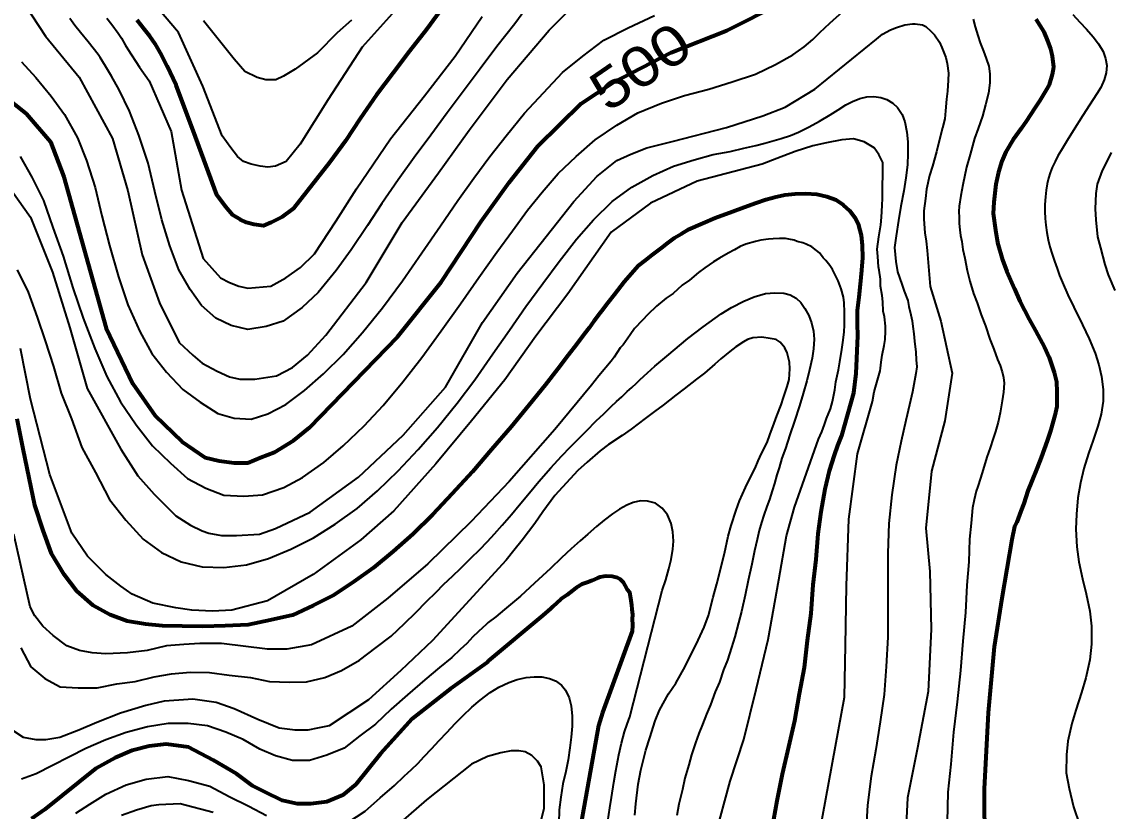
# Model space of a CAD drawing. Header units: metres. Extents: x 552626 to 559174, y 1843804 to 1852371.
# Drawn here: x 557642.8 to 558106.5, y 1845674.1 to 1846010.2 of the extents above; entities that cross this region are included whole.
import ezdxf
from ezdxf.enums import TextEntityAlignment as Align

# ---------------------------------------------------------------- set-up
doc = ezdxf.new("R2010")
doc.units = ezdxf.units.M
doc.header["$LTSCALE"] = 6.8
doc.layers.add('1', color=7, linetype='Continuous', lineweight=25)
doc.layers.add('2', color=7, linetype='Continuous', lineweight=53)
doc.layers.add('4', color=7, linetype='Continuous')

msp = doc.modelspace()

# ---------------------------------------------------------------- linework, layer by layer
at = {"layer": '1'}
for points in [[(557641.15, 1846021.94), (557652.8, 1846004.13), (557667.27, 1845986.63), (557681.4, 1845960.55), (557687.97, 1845938.32), (557694, 1845910.96), (557701.48, 1845890.61), (557709.83, 1845873.74), (557715.69, 1845868.36), (557719.59, 1845864.93), (557725.94, 1845861.51), (557731.3, 1845859.06), (557735.7, 1845858.08), (557742.04, 1845858.08), (557751.31, 1845859.55)], [(557750.9, 1845948.73), (557747.58, 1845948.32), (557744.26, 1845948.73), (557740.53, 1845949.57), (557737.21, 1845950.81), (557734.73, 1845952.89), (557731.82, 1845956.63), (557728.09, 1845961.62), (557719.89, 1845982.81), (557709.58, 1846005.68), (557694.2, 1846023.81)], [(557751.31, 1845859.55), (557758.15, 1845862.98), (557764.49, 1845868.36), (557772.32, 1845876.83), (557789.54, 1845899.18), (557804.86, 1845924.72), (557820.29, 1845945.88), (557833.41, 1845964.07), (557849.53, 1845985.71), (557867.41, 1846006.61), (557882.73, 1846022.32)], [(557804.45, 1846017.87), (557787.84, 1845999.43), (557773.22, 1845977.09), (557761.3, 1845958.13), (557755.46, 1845950.81), (557750.9, 1845948.73)], [(557859.76, 1846018.82), (557852.82, 1846009.42), (557845.13, 1845999.76), (557838.1, 1845990.21), (557830.78, 1845980.54), (557823.99, 1845971.47), (557816.96, 1845961.92), (557809.88, 1845952.41), (557803.15, 1845942.91), (557796.16, 1845932.81), (557789.99, 1845923.48), (557783.04, 1845913.08), (557776.7, 1845904.31)], [(557642.57, 1845993.22), (557648.8, 1845986.51), (557655.28, 1845978.55), (557661.02, 1845970.76), (557666.46, 1845960.85), (557670.37, 1845951.2), (557673.99, 1845939.67), (557676.89, 1845927.64), (557680.06, 1845915.01), (557683.93, 1845901.59), (557687.98, 1845889.72), (557693.01, 1845878.4), (557698.18, 1845868.94), (557704.48, 1845861.01), (557711.38, 1845853.62), (557718.77, 1845848.31), (557726.28, 1845843.39), (557733.27, 1845841.5), (557740.42, 1845841.03), (557747.53, 1845843.33), (557755.2, 1845847.31), (557763.17, 1845853.21), (557771.25, 1845860.29), (557779.61, 1845868.61), (557787.93, 1845877.98), (557796.46, 1845888.44), (557804.94, 1845899.92), (557813.19, 1845911.9), (557821.14, 1845923.42), (557828.5, 1845934.13), (557835.3, 1845943.62), (557842.12, 1845952.9), (557849.11, 1845961.7), (557856.93, 1845971.37), (557864.97, 1845979.97), (557873.17, 1845988.68), (557881.73, 1845995.64), (557890.74, 1846002.43), (557901.16, 1846007.73), (557912.26, 1846012.91)], [(557706.41, 1845963.55), (557710.74, 1845938.53), (557720.08, 1845909.47), (557727.4, 1845901.15), (557731.3, 1845899.19), (557735.21, 1845897.73), (557739.11, 1845896.75), (557748.87, 1845897.73), (557755.22, 1845901.15), (557761.56, 1845905.56), (557767.42, 1845911.43), (557776.65, 1845925.46), (557785.37, 1845939.09), (557799.85, 1845960.44), (557814.32, 1845978.75), (557827.38, 1845995.65), (557838.96, 1846012.46)], [(557813.23, 1845867.25), (557821.4, 1845878.69), (557829.72, 1845890.22), (557837.51, 1845901.41), (557845.16, 1845912.09), (557851.84, 1845921.23), (557858.27, 1845929.99), (557864.5, 1845937.66), (557871.28, 1845945.59), (557878.95, 1845952.9), (557887.04, 1845960.02), (557896.3, 1845966.25), (557905.24, 1845971.44), (557915.29, 1845975.59), (557925.05, 1845978.87), (557935.46, 1845981.6), (557945.38, 1845984.68), (557955.29, 1845987.99), (557963.81, 1845992.11), (557971.31, 1845996.12), (557976.14, 1845999.65), (557979.8, 1846002.75), (557982.79, 1846005.69), (557987.03, 1846009.63), (557992.57, 1846014.59)], [(558090.52, 1846013.3), (558093.59, 1846010.13), (558096.36, 1846007.17), (558099.24, 1846003.85), (558101.46, 1846000.81), (558103.39, 1845997.65), (558104.47, 1845994.55), (558104.99, 1845991.64), (558104.71, 1845988.46), (558103.89, 1845985.58), (558102.44, 1845982.32), (558100.8, 1845979.62), (558097.64, 1845974.69), (558094.76, 1845970.37), (558090.68, 1845963.88), (558088.09, 1845959.76), (558085.55, 1845955.46), (558084.21, 1845953.15), (558083, 1845950.74), (558081.76, 1845948.26), (558080.88, 1845945.95), (558080.11, 1845943.65), (558079.64, 1845941.31), (558079.18, 1845938.57), (558078.89, 1845935.69)], [(557631.16, 1845948.42), (557646.46, 1845927.06), (557655.82, 1845903.6), (557663.2, 1845879.88), (557670.57, 1845854.06), (557684.94, 1845828.23), (557692.26, 1845816.97), (557699.09, 1845809.14), (557708.37, 1845799.84), (557714.71, 1845795.92), (557719.59, 1845793.48), (557722.52, 1845792.5), (557727.89, 1845791.52), (557734.23, 1845791.52), (557743.99, 1845792.01), (557750.83, 1845794.46), (557765.6, 1845801.38), (557786.25, 1845816.38), (557805.17, 1845834.28), (557823.25, 1845854.63), (557839.02, 1845882.17), (557853.86, 1845903.16), (557866.16, 1845918.78), (557877.92, 1845933.72), (557887.7, 1845944.32), (557896.31, 1845951.14), (557902.2, 1845953.87), (557909, 1845956.6), (557919.88, 1845959.32), (557943, 1845965.23), (557958.42, 1845970.24), (557967.94, 1845973.87), (557980.63, 1845981.6), (558006.94, 1846002.82), (558009.43, 1846004.94), (558012.91, 1846006.8), (558015.44, 1846007.88), (558019.01, 1846008.99), (558022.3, 1846009.31)], [(557776.7, 1845904.31), (557769.04, 1845894.99), (557762.16, 1845888.56), (557754.15, 1845882.82), (557746.91, 1845880.48), (557739.02, 1845879.22), (557731.9, 1845880.99), (557725.4, 1845884.07), (557719.35, 1845889.38), (557714.43, 1845896.22), (557709.6, 1845904.63), (557705.78, 1845914.79), (557702.38, 1845925.94), (557699.47, 1845938.01), (557696.54, 1845949.98), (557692.63, 1845962.02), (557688.64, 1845972.2), (557684.2, 1845981.32), (557681.05, 1845987.05), (557678.47, 1845991.38), (557677.27, 1845993.22), (557676.14, 1845994.97), (557675.28, 1845996.25), (557673.19, 1845998.97), (557671, 1846001.7), (557667.72, 1846005.73), (557665.38, 1846008.71), (557663.17, 1846011.64)], [(557678.98, 1846011.79), (557681.12, 1846009.11), (557683.78, 1846005.35), (557685.19, 1846003.24), (557686.87, 1846000.41), (557687.96, 1845998.55), (557692.93, 1845990.95), (557697.08, 1845985.04), (557706.41, 1845963.55)], [(557783.23, 1846010.98), (557777.09, 1846005.5), (557768.79, 1845997.06), (557759.2, 1845990.08), (557754.27, 1845987.12), (557750.99, 1845985.48), (557746.72, 1845985.48), (557743.11, 1845986.46), (557737.85, 1845989.09), (557733.25, 1845994.32), (557720.22, 1846010.68)], [(558022.3, 1846009.31), (558023.34, 1846009.34), (558026.54, 1846008.89), (558027.86, 1846008.2), (558030.01, 1846006.19), (558031.54, 1846004.66), (558033.73, 1846001.61), (558034.78, 1845999.27), (558036.44, 1845995.1), (558037.07, 1845992.42), (558037.58, 1845988.3), (558037.48, 1845985.34), (558037.1, 1845980.72), (558036.78, 1845977.26), (558036.34, 1845972.35), (558036.02, 1845968.89), (558034.96, 1845965.14), (558033.44, 1845959.05), (558032.44, 1845954.93), (558030.73, 1845948.82), (558029.51, 1845944.86), (558028.26, 1845938.91), (558027.79, 1845935.04), (558027.12, 1845929.82), (558027, 1845926.19), (558027.43, 1845920.44), (558027.99, 1845916.8), (558028.48, 1845912.87), (558029.79, 1845897.52), (558034.24, 1845882.83), (558039.13, 1845860.65), (558035.96, 1845840.28), (558030.28, 1845818.89), (558027.96, 1845794.58), (558029.57, 1845776.13), (558030.19, 1845751.57), (558028.88, 1845725.14), (558024.32, 1845701.16), (558020.12, 1845679.87), (558019.06, 1845659.58)], [(558048.05, 1846011.32), (558048.86, 1846008.13), (558050, 1846004.46), (558051.13, 1846001.25), (558052.51, 1845997.67), (558053.64, 1845994.6), (558054.69, 1845991.39), (558055.18, 1845988.11), (558055.14, 1845984.23), (558054.55, 1845979.88), (558053.37, 1845974.89), (558051.99, 1845970.11), (558050.22, 1845964.87), (558048.71, 1845960.54), (558046.73, 1845953.8), (558045.3, 1845948.29), (558043.66, 1845940.84)], [(557694.43, 1845789.97), (557702.32, 1845784.3), (557710.69, 1845780.32), (557719.63, 1845778.17), (557728.91, 1845777.92), (557738.48, 1845779.06), (557747.92, 1845781.75), (557757.37, 1845785.65), (557766.98, 1845790.58), (557776.22, 1845796.39), (557785.67, 1845803.05), (557794.34, 1845810.53), (557803.14, 1845818.99), (557811.64, 1845828.07), (557819.92, 1845837.45), (557828.18, 1845847.79), (557835.74, 1845857.77), (557843.41, 1845868.8), (557850.49, 1845878.9), (557857.55, 1845889.05), (557864.73, 1845898.84), (557871.67, 1845908.13), (557879.13, 1845917.75), (557886.29, 1845925.96), (557894.34, 1845933.67), (557902.64, 1845939.81), (557911.66, 1845944.8), (557920.4, 1845948.82), (557929.24, 1845951.45), (557937.29, 1845953.67), (557944.6, 1845955.02), (557950.33, 1845956.44), (557955.45, 1845957.54), (557959.26, 1845958.63), (557963.28, 1845959.66), (557966.31, 1845960.53), (557970.31, 1845961.85), (557973.62, 1845963.3), (557978.26, 1845965.56), (557982.64, 1845967.94), (557987.16, 1845970.6), (557990.57, 1845972.82), (557993.85, 1845974.83), (557996.71, 1845976.37), (557999.85, 1845977.59), (558002.78, 1845978.24), (558005.81, 1845978.41), (558008.68, 1845977.98), (558011.32, 1845977.14), (558013.9, 1845975.61), (558015.91, 1845973.68), (558017.78, 1845970.77), (558018.97, 1845967.59), (558019.86, 1845963.3), (558020.22, 1845959.1), (558020.31, 1845954.12), (558020.08, 1845949.4), (558019.44, 1845943.8), (558018.54, 1845938.27), (558017.31, 1845931.69), (558016.24, 1845925.6), (558015.23, 1845919.1), (558014.62, 1845914.08), (558015.11, 1845908.15), (558015.86, 1845903.81)], [(558005.89, 1845852.62), (558008.4, 1845861.69), (558008.55, 1845862.75), (558008.89, 1845865.37), (558009.29, 1845868.27), (558010.19, 1845872.47), (558010.64, 1845875), (558010.67, 1845878.52), (558010.68, 1845880.71), (558010.29, 1845884.56), (558009.8, 1845886.98), (558009.58, 1845891.04), (558009.25, 1845893.66), (558008.65, 1845897.68), (558008.57, 1845900.61), (558008, 1845904.44), (558007.73, 1845905.84), (558007.46, 1845910.27), (558007.24, 1845913.48), (558007.92, 1845918.7), (558008.71, 1845923.84), (558009.06, 1845927.12), (558009.3, 1845932), (558009.38, 1845935.15), (558009.59, 1845950.4), (558007.93, 1845953.73), (558005.86, 1845956.64), (558001.71, 1845959.13), (557997.15, 1845960.38), (557992.18, 1845959.96), (557985.54, 1845958.72), (557979.74, 1845957.47), (557972.28, 1845954.97), (557964.4, 1845952.06), (557958.18, 1845949.57), (557930.43, 1845942.32), (557910.61, 1845933.02), (557893.9, 1845920.68), (557875.41, 1845894.47), (557861.83, 1845876.4), (557848.5, 1845857.83), (557834.32, 1845840.4), (557819.12, 1845821.95), (557801.29, 1845802.03), (557787.18, 1845789.61), (557766.93, 1845774.88), (557747.41, 1845763.62), (557732.28, 1845759.71), (557723.98, 1845759.22), (557715.2, 1845759.71), (557708.37, 1845760.68), (557698.61, 1845762.64), (557689.82, 1845766.56), (557684.94, 1845769.98), (557678.6, 1845774.88), (557670.79, 1845782.71), (557664.03, 1845792.52), (557654.77, 1845817.54), (557646.5, 1845849.55), (557642.21, 1845871.09)], [(557642.01, 1845952.87), (557647.02, 1845944.11), (557652.06, 1845934.22), (557655.96, 1845922.59), (557660.41, 1845910.4), (557664.55, 1845897.03), (557668.93, 1845884.05), (557673.86, 1845871.12), (557679, 1845859.17), (557684.86, 1845848.37), (557691.49, 1845838.56), (557698.52, 1845829.69), (557706.05, 1845822.27), (557713.39, 1845815.72), (557721.14, 1845811.71), (557728.79, 1845808.63), (557737.37, 1845808.2), (557745.32, 1845808.85), (557754.38, 1845812), (557762.38, 1845816.24), (557771.5, 1845822.6), (557779.7, 1845829.67), (557788.6, 1845838.2), (557796.7, 1845846.88), (557805.1, 1845856.96), (557813.23, 1845867.25)], [(558106.87, 1845954.55), (558104.96, 1845950.79), (558102.97, 1845946.93), (558100.95, 1845941.06), (558100.4, 1845937.09), (558100.07, 1845930.59), (558100.29, 1845925.86), (558101.09, 1845918.63), (558102.35, 1845913.94), (558104.18, 1845906.94), (558105.59, 1845902.45), (558108.42, 1845895.86)], [(558043.66, 1845940.84), (558042.86, 1845936.29), (558042.17, 1845931.8), (558042.03, 1845929.43), (558042.05, 1845926.92), (558042.17, 1845924.33), (558042.44, 1845921.73), (558042.75, 1845919.29), (558043.2, 1845916.68), (558043.72, 1845913.28), (558044.46, 1845909.58), (558045.46, 1845904.33), (558046.7, 1845899.76), (558048.17, 1845894.56), (558049.75, 1845890.62), (558051.51, 1845885.43), (558053.27, 1845880.85), (558055.15, 1845875.09), (558056.83, 1845870.83), (558058.43, 1845866.48), (558059.57, 1845863.88), (558060.5, 1845861.17), (558061.02, 1845858.74), (558061.25, 1845856.33), (558061.01, 1845852.6), (558060.49, 1845848.89), (558059.62, 1845843.76), (558058.66, 1845839.75), (558057.63, 1845835.8), (558056.59, 1845832.84), (558055.29, 1845828.85), (558053.92, 1845824.8), (558052.36, 1845819.6), (558051.17, 1845815.96), (558050.04, 1845812.3), (558049.33, 1845810.43), (558048.52, 1845806.75), (558047.81, 1845803.28), (558047.23, 1845796.69), (558046.55, 1845789.96), (558046.23, 1845780.27), (558045.36, 1845770.34), (558044.86, 1845758.69), (558043.69, 1845746.56), (558042.66, 1845734.04), (558041.33, 1845720.73), (558039.75, 1845707.73), (558038.54, 1845694.15), (558037.24, 1845682.15), (558036.95, 1845669.63)], [(558078.89, 1845935.69), (558078.67, 1845932.46), (558078.63, 1845929.49), (558078.78, 1845926.43), (558079.01, 1845923.61), (558079.49, 1845920.54), (558080.05, 1845917.46), (558080.81, 1845914.38), (558081.74, 1845911.32), (558082.71, 1845908.3), (558083.85, 1845905.24), (558084.84, 1845902.26), (558086.1, 1845899.18), (558088.42, 1845894.04), (558091.03, 1845888.77), (558094.72, 1845881.23), (558097.46, 1845875.28), (558100.03, 1845869.08), (558101.57, 1845864.12), (558102.74, 1845859.24), (558103.52, 1845853.66), (558103.48, 1845848.76), (558102.62, 1845843.16), (558101.2, 1845838.07), (558099.17, 1845832.03), (558097.25, 1845826.37), (558095.27, 1845820.1), (558093.83, 1845813.87), (558092.66, 1845807.55), (558092.04, 1845800.6), (558091.79, 1845794.13), (558092.19, 1845786.72), (558093.06, 1845780.28), (558094.66, 1845772.99), (558096.23, 1845766.62), (558097.74, 1845759.34), (558098.48, 1845752.83), (558098.47, 1845745.3), (558097.71, 1845738.57), (558096.06, 1845730.91), (558094.3, 1845724.69), (558091.88, 1845717.13), (558090.14, 1845711.46), (558088.38, 1845703.88), (558087.77, 1845698.13), (558087.75, 1845690.5), (558088.94, 1845683.75), (558090.83, 1845676.01), (558093.5, 1845668.08)], [(557976.96, 1845915.59), (557975.55, 1845916.18), (557973.11, 1845916.73), (557971.81, 1845917.23), (557969.58, 1845917.62), (557968.12, 1845917.91), (557965.64, 1845917.98), (557962.81, 1845917.81), (557960.83, 1845917.66), (557957.65, 1845917.26), (557955.35, 1845916.69), (557951.22, 1845915.51), (557948.78, 1845914.54), (557946.38, 1845913.19), (557943.72, 1845911.72), (557940, 1845909.54), (557937.44, 1845907.99), (557933.77, 1845905.44), (557931.07, 1845903.48), (557927.2, 1845900.24), (557924.15, 1845898.06), (557920.22, 1845894.53), (557917.33, 1845892.55), (557913.19, 1845889.18), (557909.45, 1845885.67), (557907.2, 1845883.2), (557903.75, 1845879.64), (557902, 1845876.95), (557898.91, 1845872.76), (557897.74, 1845871.48), (557895.11, 1845867.44), (557893.8, 1845865.76), (557888.61, 1845859.5), (557885.53, 1845855.48), (557869.9, 1845836.58), (557850.46, 1845814.48), (557834.28, 1845797.5), (557815.77, 1845779.51), (557798.68, 1845764.88), (557783.39, 1845752.84), (557766.25, 1845744.97), (557755.71, 1845743.06), (557747.41, 1845743.06), (557727.89, 1845745.51), (557718.62, 1845745.51), (557711.78, 1845745.02), (557704.46, 1845744.53), (557696.16, 1845742.58), (557687.87, 1845741.6), (557678.6, 1845741.11), (557672.74, 1845741.6), (557667.37, 1845742.58), (557662, 1845744.53), (557656.15, 1845748.94), (557651.75, 1845752.85), (557648.34, 1845757.26), (557646.38, 1845761.17), (557639.44, 1845792.08)], [(557938.21, 1845663.31), (557944.54, 1845686.85), (557950.32, 1845704.64), (557955.66, 1845725.9), (557960.78, 1845747.18), (557965.34, 1845772.57), (557968.62, 1845791.36), (557971.9, 1845803.63), (557982.13, 1845832.55), (557983.65, 1845835.59), (557984.77, 1845838.77), (557985.59, 1845841.34), (557987.26, 1845845.45), (557988.11, 1845848.5), (557989.11, 1845853.47), (557989.62, 1845856.95), (557990.69, 1845862.03), (557991.31, 1845865.43), (557992.18, 1845870.67), (557992.55, 1845873.75), (557993.05, 1845878.09), (557993.24, 1845881.15), (557993.31, 1845885.15), (557993.31, 1845886.67), (557993.11, 1845890.54), (557992.8, 1845892.97), (557991.88, 1845896.56), (557990.6, 1845899.92), (557989.6, 1845901.88), (557988.1, 1845904.74), (557987.04, 1845906.41), (557985.24, 1845908.65), (557984.24, 1845909.76), (557982.55, 1845911.92), (557981.28, 1845912.91), (557979.39, 1845914.38), (557976.96, 1845915.59)], [(557640.76, 1845904.59), (557645.48, 1845895.12), (557649.38, 1845884.43), (557652.72, 1845874.38), (557656.21, 1845863.44), (557659.52, 1845852.18), (557663.94, 1845841.23), (557668.39, 1845829.02), (557674.18, 1845818.28), (557680.14, 1845806.9), (557687.16, 1845798.05), (557694.43, 1845789.97)], [(558015.86, 1845903.81), (558017.69, 1845898.58), (558018.74, 1845895.54), (558020.18, 1845891.52), (558020.71, 1845889.01), (558021.55, 1845885.52), (558022.02, 1845882.98), (558022.38, 1845880.56), (558022.78, 1845877.41), (558023.03, 1845874.32), (558023.7, 1845869.53), (558023.86, 1845866.31), (558024.08, 1845863.32), (558023.64, 1845860.5), (558023.08, 1845857.41), (558022.24, 1845852.62), (558021.01, 1845847.21), (558019.4, 1845840.44), (558017.35, 1845831.61), (558015.25, 1845821.43), (558013.36, 1845808.76), (558012.18, 1845796.63), (558011.7, 1845783.97), (558011.71, 1845772.34), (558011.72, 1845760.03), (558011.69, 1845748.17), (558011.08, 1845735.76), (558010.11, 1845723.85), (558008.48, 1845712.11), (558006.55, 1845700.4), (558004.6, 1845688.97), (558002.99, 1845676.7), (558002.35, 1845664.71)], [(557829.61, 1845777.48), (557834.23, 1845781.96), (557837.7, 1845785.41), (557841.17, 1845788.96), (557844.22, 1845792.27), (557847.39, 1845795.86), (557851.38, 1845800.41), (557854.63, 1845804.37), (557859.04, 1845809.62), (557863.06, 1845814.5), (557868.16, 1845820.35), (557872.64, 1845825.24), (557876.51, 1845829.2), (557880.19, 1845832.98), (557883.37, 1845836.03), (557887.53, 1845840.35), (557890.66, 1845843.36), (557893.83, 1845846.41), (557896.07, 1845848.53), (557898.41, 1845850.6), (557900.67, 1845852.82), (557902.68, 1845854.58), (557904.61, 1845856.3), (557906.13, 1845857.75), (557907.76, 1845859.28), (557912.47, 1845863.58), (557917.51, 1845867.91), (557926.53, 1845875.38), (557932.98, 1845880.29), (557940.67, 1845885.91), (557945.17, 1845888.58), (557950.33, 1845891.31), (557954.8, 1845893.15), (557959.64, 1845894.49), (557963.54, 1845894.88), (557967.36, 1845894.69), (557970.15, 1845893.97), (557972.63, 1845892.63), (557974.6, 1845890.68), (557976.41, 1845888.2), (557978.05, 1845885.18), (557979.26, 1845882.13), (557980.09, 1845878.56), (557980.29, 1845875.17), (557980.04, 1845870.94), (557979.42, 1845866.95), (557978.37, 1845862.03), (557977.24, 1845857.42), (557975.7, 1845851.93), (557974.08, 1845846.66), (557972.01, 1845840.21), (557970.02, 1845834.41), (557968.07, 1845828.49), (557966.59, 1845824.41), (557965.41, 1845820.27), (557964.42, 1845817.32), (557963.47, 1845813.58), (557962.42, 1845810.51), (557961.28, 1845806.8), (557960.13, 1845803.81), (557958.94, 1845800.12), (557957.93, 1845797.05), (557956.95, 1845793.62), (557956.03, 1845789.81), (557954.93, 1845785.01)], [(557921.38, 1845728.66), (557925.35, 1845735.72), (557927.62, 1845740.38), (557930.08, 1845745.06), (557933.43, 1845752.43), (557935.28, 1845757.41), (557937.34, 1845765.28), (557938.83, 1845770.89), (557942.15, 1845783.86), (557943.69, 1845791.28), (557945.03, 1845795.83), (557947.17, 1845802.28), (557948.57, 1845806.26), (557951.1, 1845811.9), (557952.74, 1845815.53), (557955.2, 1845820.21), (557956.53, 1845823.24), (557957.95, 1845826.36), (557960.3, 1845831.13), (557961.42, 1845834.31), (557963.27, 1845839.3), (557964.5, 1845842.4), (557966.29, 1845847.1), (557967.22, 1845850.26), (557968.83, 1845854.93), (557969.68, 1845857.98), (557969.97, 1845862.49), (557969.81, 1845865.32), (557968.83, 1845869.29), (557967.91, 1845871.36), (557965.9, 1845873.78), (557964.13, 1845874.98), (557961.6, 1845875.43), (557958, 1845876.02), (557954.24, 1845875.74), (557951.95, 1845874.98), (557950.28, 1845873.91), (557947.01, 1845871.89), (557944.41, 1845869.85), (557940.62, 1845866.71), (557938.05, 1845864.49), (557933.58, 1845860.69), (557930.19, 1845858.08), (557924.91, 1845853.9), (557921.34, 1845851.27), (557915.98, 1845846.98), (557912.33, 1845844.24), (557908.33, 1845841.27), (557902.32, 1845836.8), (557898.57, 1845834.15), (557892.78, 1845830.19), (557889.21, 1845827.55), (557883.63, 1845822.76), (557879.62, 1845819.12), (557869.82, 1845808.48), (557864.68, 1845801.65), (557861.31, 1845796.66), (557855.93, 1845789.52), (557852.38, 1845785.18), (557849.1, 1845780.96), (557817.71, 1845746.8), (557804.27, 1845734.03), (557790.52, 1845721.57), (557773.68, 1845710.44), (557768.69, 1845709.53)], [(557982.79, 1845665.4), (557993.29, 1845722.61), (557993.65, 1845744.7), (557994.08, 1845770.09), (557995.1, 1845798.47), (557998.74, 1845826.29), (558005.13, 1845848.6), (558005.89, 1845852.62)], [(557892.44, 1845669.93), (557893.31, 1845675.55), (557893.97, 1845679.98), (557894.99, 1845686.38), (557895.87, 1845691.36), (557897.16, 1845698.07), (557898.29, 1845703.07), (557899.48, 1845707.9), (557900.61, 1845711.18), (557901.77, 1845714.28), (557915.53, 1845768.05), (557917.12, 1845772.67), (557918.45, 1845777.31), (557919.46, 1845781.33), (557920.19, 1845785.63), (557920.39, 1845789.11), (557920.14, 1845793.13), (557919.37, 1845796.63), (557917.9, 1845800.36), (557915.58, 1845803.15), (557912.75, 1845805.23), (557909.35, 1845806.14), (557906.36, 1845806.21), (557903.2, 1845805.54), (557900.59, 1845804.42), (557897.44, 1845802.65), (557894.44, 1845800.67), (557890.88, 1845797.98), (557887.62, 1845795.37), (557883.91, 1845792.12), (557880.6, 1845789.24)], [(557880.6, 1845789.24), (557876.84, 1845785.86), (557872.71, 1845781.99), (557868, 1845777.45), (557861.26, 1845771.2), (557855.29, 1845765.74), (557848.44, 1845759.99), (557844.65, 1845756.88), (557841.52, 1845754.45), (557840.47, 1845753.5), (557839.14, 1845752.38), (557837.2, 1845750.44), (557834.95, 1845748.35), (557832.42, 1845745.56), (557829.47, 1845742.92), (557825.91, 1845739.5), (557820.66, 1845735.3), (557814.5, 1845729.99), (557807.09, 1845723.59), (557800.15, 1845717.52), (557793.44, 1845711.21), (557786.85, 1845706.26), (557780.05, 1845701.01), (557772.75, 1845698.01), (557765.33, 1845695.65), (557758.03, 1845695.72), (557750.92, 1845697.65), (557744.14, 1845700.57), (557737.03, 1845704.58), (557729.73, 1845707.73), (557721.83, 1845710.41), (557713.7, 1845711.5), (557705.06, 1845711.41), (557696.32, 1845709.99), (557687.27, 1845707.57), (557678.53, 1845704.48), (557670.07, 1845700.75), (557648.94, 1845689.97), (557642.59, 1845687.7)], [(557954.93, 1845785.01), (557953.74, 1845779.34), (557952.28, 1845772.41), (557950.93, 1845766.05), (557949.45, 1845759.2), (557948.17, 1845754.28), (557946.6, 1845748.29), (557945.08, 1845743.83), (557943.4, 1845738.47), (557941.77, 1845734.33), (557939.98, 1845729.03), (557938.23, 1845724.92), (557936.24, 1845719.44), (557934.48, 1845715.36), (557932.79, 1845711.06), (557931.22, 1845707.25), (557929.74, 1845703.16), (557928.11, 1845698.06), (557926.89, 1845693.9), (557925.28, 1845688.12), (557924.18, 1845683.32), (557922.73, 1845677.1), (557921.85, 1845672.33)], [(557642.3, 1845743.62), (557646.65, 1845735.54), (557652.61, 1845730.56), (557659.12, 1845727.02), (557666.72, 1845726.57), (557674.86, 1845726.57), (557683.23, 1845728.31), (557691.12, 1845729.38), (557699.09, 1845731.37), (557706.53, 1845732.58), (557714.46, 1845733.26), (557722.78, 1845733.19), (557731.15, 1845732.01), (557740.23, 1845730.97), (557748.24, 1845729.4), (557756.84, 1845729.09), (557764.08, 1845729.24), (557771.92, 1845731.04), (557778.98, 1845734.05), (557786.62, 1845738.35), (557793.78, 1845743.77), (557800.14, 1845748.69), (557805.77, 1845754.07), (557810.68, 1845758.72), (557815.15, 1845763.43), (557819.3, 1845767.43), (557822.48, 1845770.67), (557826.47, 1845774.4), (557829.61, 1845777.48)], [(557781.72, 1845669.25), (557789, 1845674.13), (557795.44, 1845679.87), (557801.51, 1845685), (557805.65, 1845688.97), (557808.85, 1845691.86), (557811.44, 1845694.43), (557814.25, 1845697.42), (557817.28, 1845700.67), (557820.62, 1845704.28), (557823.86, 1845707.68), (557827.45, 1845711.44), (557830.71, 1845714.72), (557834.52, 1845718.35), (557838.05, 1845721.45), (557842.27, 1845724.59), (557846.01, 1845726.91), (557850.26, 1845728.93), (557853.86, 1845730.13), (557857.66, 1845731.03), (557861.09, 1845731.32), (557864.37, 1845731.27), (557867.57, 1845730.61), (557870.2, 1845729.58), (557872.72, 1845727.76), (557874.47, 1845725.59), (557875.98, 1845722.36), (557876.81, 1845718.98)], [(557903.88, 1845672.44), (557904.42, 1845677.26), (557905.36, 1845685.66), (557906.43, 1845691.59), (557908.6, 1845700.04), (557910.32, 1845705.3), (557912.56, 1845712.53), (557914.45, 1845717.14), (557918.34, 1845724.09), (557921.38, 1845728.66)], [(557768.69, 1845709.53), (557764.61, 1845708.62), (557759.16, 1845708.62), (557752.36, 1845709.53), (557743.29, 1845713.17), (557733.31, 1845717.72), (557725.6, 1845720.45), (557715.62, 1845721.81), (557709.72, 1845721.36), (557703.37, 1845720.9), (557695.66, 1845719.08), (557684.77, 1845715.9), (557674.79, 1845711.81), (557667.08, 1845708.62), (557658.92, 1845705.44), (557653.02, 1845704.53), (557648.94, 1845704.53), (557643.5, 1845705.44), (557639.41, 1845708.17)], [(557876.81, 1845718.98), (557877.26, 1845714.52), (557877.18, 1845710.34), (557876.86, 1845705.58), (557876.25, 1845701.02), (557875.48, 1845695.99), (557874.49, 1845691.02), (557873.32, 1845685.82), (557872.48, 1845680.02), (557871.72, 1845674.7), (557871.59, 1845669.08)], [(557854.45, 1845699.8), (557851.24, 1845699.8), (557846.84, 1845698.99), (557841.23, 1845697.39), (557834.42, 1845694.17), (557815.19, 1845678.91), (557795.45, 1845661.77)], [(557859.92, 1845653.86), (557865.27, 1845675.29), (557865.27, 1845680.51), (557865.27, 1845685.33), (557864.06, 1845692.97), (557862.46, 1845695.38), (557860.06, 1845697.79), (557857.25, 1845699.4), (557854.45, 1845699.8)], [(557665.76, 1845673.24), (557671.74, 1845677.12), (557678.58, 1845681.34), (557687.19, 1845685.4), (557695.76, 1845687.79), (557704.99, 1845688.84), (557713.84, 1845687.23), (557722.9, 1845684.72), (557731.15, 1845680.43), (557739.56, 1845676.28), (557747.05, 1845672.25)], [(557724.24, 1845673.6), (557710.18, 1845677.25), (557701.1, 1845676.79), (557697.93, 1845676.34), (557691.58, 1845674.52), (557685.23, 1845672.24)]]:
    msp.add_lwpolyline(points, dxfattribs=at)
at = {"layer": '2'}
for points in [[(557654.98, 1845959.15), (557660.64, 1845944.19), (557678.78, 1845879.73), (557690.11, 1845856.09), (557699.63, 1845842.45), (557710.97, 1845831.54), (557720.94, 1845824.72), (557726.83, 1845823.36), (557733.18, 1845822.45), (557739.07, 1845822.45), (557744.51, 1845824.72), (557750.41, 1845827), (557758.57, 1845832), (557765.37, 1845837.45), (557802.84, 1845876.05), (557821.48, 1845899.32), (557838.52, 1845925.17), (557850.47, 1845941.76), (557862.56, 1845957.31), (557881.1, 1845975.43), (557894.42, 1845984.31), (557919.38, 1845997.12), (557943.07, 1846006.47), (557965.99, 1846018.05)], [(557822.07, 1846016.47), (557815.24, 1846007), (557807.96, 1845997.67), (557801.01, 1845988.53), (557793.91, 1845979.09), (557786.98, 1845969.08), (557780.64, 1845959.61), (557773.97, 1845950.49), (557758.5, 1845930.68), (557753.52, 1845927.04), (557748.98, 1845924.77), (557745.81, 1845923.41), (557741.73, 1845923.86), (557738.56, 1845924.77), (557735.84, 1845926.13), (557732.66, 1845927.95), (557729.49, 1845931.59), (557725.86, 1845936.59), (557715.8, 1845963.91), (557712.09, 1845973.78), (557708.47, 1845983.24), (557704.72, 1845991.38), (557701.89, 1845996.85), (557699.62, 1846000.9), (557697.26, 1846004.08), (557695.07, 1846007.03), (557691.94, 1846010.93)], [(558074.83, 1846011.42), (558078.18, 1846005.94), (558079.79, 1846002.15), (558081.07, 1845998.79), (558081.76, 1845995.54), (558082.24, 1845990.94), (558081.79, 1845987.75), (558080.43, 1845983.39), (558079.03, 1845980.93), (558076.42, 1845976.71), (558074.17, 1845973.38), (558070.74, 1845968.1), (558068.49, 1845964.77), (558065.18, 1845960.08), (558061.94, 1845954.82), (558060.24, 1845950.9), (558058.93, 1845946.17), (558057.75, 1845941.17), (558056.82, 1845933.44), (558056.65, 1845928.67), (558057.54, 1845921.55), (558058.39, 1845916.33), (558060.56, 1845908.9), (558062.42, 1845903.9), (558065.63, 1845896.5), (558067.99, 1845891.28), (558071.89, 1845883.68), (558074.69, 1845878.8), (558078.44, 1845871.66), (558080.42, 1845867.25), (558082.55, 1845860.86), (558083.52, 1845856.89), (558083.77, 1845852.64), (558083.69, 1845846.44), (558082.93, 1845842.64), (558081.22, 1845836.53), (558079.62, 1845831.86), (558077.09, 1845824.69), (558075.36, 1845820.29), (558072.96, 1845814.38), (558071.35, 1845810.56), (558069.65, 1845805.12), (558068.45, 1845801.83), (558066.74, 1845797.24), (558065.63, 1845795.29), (558064.56, 1845789.75), (558060.34, 1845764.8), (558057.09, 1845744.03), (558054.49, 1845715.94), (558052.82, 1845683.61), (558052.95, 1845658.73)], [(557630.76, 1845982.11), (557644.63, 1845971.18), (557654.98, 1845959.15)], [(557981.5, 1845936.65), (557976.75, 1845937.05), (557972.12, 1845936.86), (557967.79, 1845936.42), (557963.45, 1845935.47), (557959.72, 1845934.43), (557955.65, 1845933.01), (557950.47, 1845931.18), (557945.54, 1845929.32), (557938.13, 1845926.56), (557932.96, 1845924.36), (557926.7, 1845921.6), (557923.68, 1845919.83), (557920.7, 1845918.07), (557917.87, 1845915.94), (557915.1, 1845913.82), (557911.17, 1845910.86), (557908.28, 1845908.61), (557905.42, 1845906.39), (557902.31, 1845902.89), (557899.37, 1845899.47), (557895.16, 1845894.02), (557892.5, 1845890.61), (557889.79, 1845887.06), (557888.67, 1845885.65), (557887.41, 1845883.99), (557886.48, 1845882.72), (557884.45, 1845879.95), (557882.35, 1845877.2), (557879.07, 1845872.85), (557875.59, 1845868.28), (557871.1, 1845862.46), (557865.71, 1845855.48), (557858.93, 1845847.16), (557851.27, 1845837.75), (557842.93, 1845828.09), (557834.76, 1845818.64), (557826.15, 1845809.27), (557817.84, 1845800.47), (557809.33, 1845792.14), (557800.99, 1845784.69), (557792.61, 1845777.71), (557784.24, 1845771.79), (557775.75, 1845766.03), (557766.9, 1845761.69), (557758.09, 1845757.6), (557748.65, 1845755.47), (557739.18, 1845753.48), (557729.39, 1845753.04), (557719.88, 1845752.77), (557711.11, 1845752.85), (557702.77, 1845753.1), (557695.46, 1845753.72), (557687.68, 1845754.99), (557680.36, 1845757.75), (557673.14, 1845761.65), (557666.25, 1845767.73), (557660.83, 1845774.86), (557655.36, 1845783.88), (557651.89, 1845793.59), (557648.27, 1845804.47), (557645.91, 1845816.06), (557643.36, 1845828.4), (557640.81, 1845841.18)], [(557962.41, 1845666.56), (557964.54, 1845678.57), (557966.86, 1845689.89), (557969.5, 1845701.56), (557972.08, 1845712.55), (557974.15, 1845724.04), (557976.24, 1845735.23), (557977.52, 1845746.83), (557979.05, 1845758.36), (557979.89, 1845770.48), (557981.21, 1845781.23), (557982.1, 1845792.19), (557983.38, 1845801.55), (557985.02, 1845811.19), (557986.82, 1845819.06), (557988.98, 1845825.65), (557990.42, 1845829.84), (557992.11, 1845834.03), (557997.28, 1845852.21), (557998.26, 1845860.53), (557998.91, 1845876.56), (557998.87, 1845881.61), (557998.81, 1845887.27), (557999.45, 1845893.05), (558000.07, 1845898.58), (558000.65, 1845904.55), (558001.02, 1845909.72), (558000.97, 1845915.08), (558000.45, 1845919.3), (557999.32, 1845923.53), (557997.78, 1845926.72), (557995.59, 1845929.81), (557992.88, 1845932.14), (557989.7, 1845934.25), (557985.72, 1845935.74), (557981.5, 1845936.65)], [(557879.85, 1845661.36), (557883.88, 1845684.35), (557888.64, 1845710.6), (557890.32, 1845716.19), (557902.88, 1845750.8), (557903.05, 1845753.2), (557902.97, 1845756.14), (557903.05, 1845757.76), (557902.75, 1845760.19), (557902.72, 1845761.9), (557902.27, 1845764.79), (557901.77, 1845767.2), (557900.86, 1845768.41), (557899.77, 1845770.27), (557899.05, 1845771.51), (557897.63, 1845772.95), (557896.52, 1845773.47), (557894.27, 1845774.05), (557891.79, 1845774.12), (557890.75, 1845774.08), (557889.17, 1845773.79), (557887.99, 1845773.35), (557885.73, 1845772.41), (557884.12, 1845771.64), (557881.57, 1845770.75), (557879.01, 1845769.19), (557877.53, 1845768.15), (557874.93, 1845766.11), (557872.39, 1845764.37), (557868.98, 1845761.28), (557868.06, 1845760.31), (557864.81, 1845757.44), (557841.66, 1845738.1), (557840.85, 1845737.34), (557825.45, 1845726.17), (557809.01, 1845713.38), (557795.6, 1845698.54), (557785.02, 1845685.42), (557779.58, 1845680.87), (557772.77, 1845678.15), (557765.97, 1845677.24), (557760.07, 1845677.24), (557753.72, 1845678.6), (557746.46, 1845682.24), (557741.02, 1845684.97), (557734.22, 1845689.97), (557724.24, 1845695.89), (557713.8, 1845701.34), (557704.28, 1845702.71), (557697.02, 1845701.8), (557689.76, 1845699.98), (557682.51, 1845696.8), (557674.34, 1845692.25), (557652.53, 1845674.89), (557646.93, 1845670.87)]]:
    msp.add_lwpolyline(points, dxfattribs=at)

# ---------------------------------------------------------------- texts
at = {"layer": '4', "width": 1.2}
msp.add_text('500', height=17, rotation=34.501, dxfattribs=at).set_placement((557911.12, 1845984.24), align=Align.CENTER)

doc.saveas('drawing.dxf')
